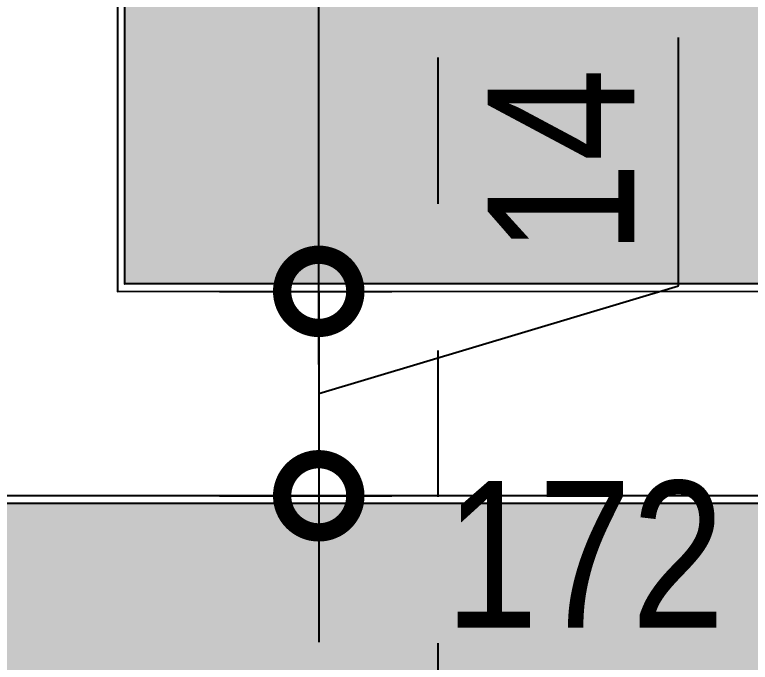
# Model space of a CAD drawing. Header units: metres. Extents: x -23 to 570, y -54 to 184.
# Drawn here: x 17.971 to 18.473, y 0.787 to 1.229 of the extents above; entities that cross this region are included whole.
import ezdxf

# ---------------------------------------------------------------- set-up
doc = ezdxf.new("R2010")
doc.units = ezdxf.units.M
doc.header["$PDMODE"] = 35
doc.linetypes.add('DASHEDX2', pattern=[1.5, 1, -0.5])
for name, color, linetype in [('1', 232, 'DASHEDX2'), ('ARQ-DIM', 2, 'Continuous'), ('PUC$0$ARQ-ALV ACAB', 4, 'Continuous'), ('PUC$0$ARQ-ALV OSSO', 5, 'Continuous')]:
    doc.layers.add(name, color=color, linetype=linetype)
doc.layers.add('PUC$0$ARQ-FORRO', color=9, linetype='Continuous', lineweight=5)
doc.styles.add('Adesa', font='ARIALN.TTF')
doc.dimstyles.new('ADESA 1-0050', dxfattribs={"dimtxt": 0.1, "dimasz": 0.1, "dimexe": 0.05, "dimexo": 0.05, "dimgap": 0.03, "dimtad": 1, "dimdec": 1, "dimlfac": 100, "dimzin": 12, "dimtxsty": 'Adesa', "dimblk": 'DOTSMALL', "dimcen": 1, "dimdle": 0.05, "dimclrd": 1, "dimclre": 1, "dimclrt": 256, "dimazin": 3, "dimtm": 1e-09, "dimtfac": 1, "dimtdec": 1, "dimtmove": 1, "dimatfit": 0, "dimldrblk": 'DOTSMALL', "dimfxl": 0.8, "dimtvp": 2, "dimtolj": 1, "dimtzin": 0, "dimarcsym": 0})

# ---------------------------------------------------------------- blocks, each defined once
blk = doc.blocks.new('_DotSmall')
at = {"color": 0, "linetype": 'ByBlock', "const_width": 0.5}
blk.add_lwpolyline([(-0.0625, 0, 1), (0.0625, 0, 1)], format="xyb", close=True, dxfattribs=at)
blk = doc.blocks.new('*D270')
at = {"layer": 'ARQ-DIM', "color": 1, "lineweight": -2, "transparency": 16777216}
for p, q in [((17.50029, 0.89067), (17.50029, 0.73047)), ((19.2201, 0.89066), (19.2201, 0.73047)), ((19.2701, 0.78047), (17.45029, 0.78047))]:
    blk.add_line(p, q, dxfattribs=at)
at = {"layer": 'Defpoints', "color": 0, "transparency": 16777216}
for p in [(17.50029, 0.94067, 0), (19.2201, 0.94066, 0), (17.50029, 0.78047)]:
    blk.add_point(p, dxfattribs=at)
at = {"layer": 'ARQ-DIM', "color": 1, "lineweight": -2, "transparency": 16777216, "xscale": 0.1, "yscale": 0.1, "zscale": 0.1, "rotation": 180}
blk.add_blockref('_DotSmall', (17.50029, 0.78047), dxfattribs=at)
at = {"layer": 'ARQ-DIM', "color": 1, "lineweight": -2, "transparency": 16777216, "xscale": 0.1, "yscale": 0.1, "zscale": 0.1}
blk.add_blockref('_DotSmall', (19.2201, 0.78047), dxfattribs=at)
at = {"layer": 'ARQ-DIM', "transparency": 16777216, "insert": (18.36019, 0.86068), "char_height": 0.1, "attachment_point": 5, "style": 'Adesa'}
blk.add_mtext('\\A1;172', dxfattribs=at)
blk = doc.blocks.new('*D289')
at = {"layer": 'ARQ-DIM', "color": 1, "lineweight": -2, "transparency": 16777216}
for p, q in [((18.17855, 0.99033), (18.17855, 2.36005)), ((18.11078, 2.31005), (18.22855, 2.31005)), ((18.11078, 1.04033), (18.22855, 1.04033))]:
    blk.add_line(p, q, dxfattribs=at)
at = {"layer": 'Defpoints', "color": 0, "transparency": 16777216}
for p in [(18.06078, 2.31005, 0), (18.17855, 2.31005), (18.06078, 1.04033, 0)]:
    blk.add_point(p, dxfattribs=at)
at = {"layer": 'ARQ-DIM', "color": 1, "lineweight": -2, "transparency": 16777216, "xscale": 0.1, "yscale": 0.1, "zscale": 0.1}
for p, rotation in [((18.17855, 2.31005), 90), ((18.17855, 1.04033), 270)]:
    blk.add_blockref('_DotSmall', p, dxfattribs=dict(at, rotation=rotation))
at = {"layer": 'ARQ-DIM', "transparency": 16777216, "insert": (18.09835, 1.89005), "char_height": 0.1, "attachment_point": 5, "rotation": 90, "style": 'Adesa'}
blk.add_mtext('\\A1;127', dxfattribs=at)
blk = doc.blocks.new('*D290')
at = {"layer": 'ARQ-DIM', "color": 1, "lineweight": -2, "transparency": 16777216}
for p, q in [((18.42416, 1.04418), (18.42416, 1.21366)), ((18.17855, 1.04033), (18.17855, 1.14033)), ((18.11078, 1.04033), (18.22855, 1.04033)), ((18.17855, 0.9705), (18.42416, 1.04418)), ((18.17855, 1.04033), (18.17855, 0.90067)), ((18.17855, 1.04033), (18.17855, 0.90067)), ((18.11078, 0.90067), (18.22855, 0.90067)), ((18.17855, 0.90067), (18.17855, 0.80067))]:
    blk.add_line(p, q, dxfattribs=at)
at = {"layer": 'Defpoints', "color": 0, "transparency": 16777216}
for p in [(18.06078, 1.04033, 0), (18.06078, 0.90067, 0), (18.17855, 0.90067)]:
    blk.add_point(p, dxfattribs=at)
at = {"layer": 'ARQ-DIM', "color": 1, "lineweight": -2, "transparency": 16777216, "xscale": 0.1, "yscale": 0.1, "zscale": 0.1}
for p, rotation in [((18.17855, 1.04033), 270), ((18.17855, 0.90067), 90)]:
    blk.add_blockref('_DotSmall', p, dxfattribs=dict(at, rotation=rotation))
at = {"layer": 'ARQ-DIM', "transparency": 16777216, "insert": (18.34396, 1.12892), "char_height": 0.1, "attachment_point": 5, "rotation": 90, "style": 'Adesa'}
blk.add_mtext('\\A1;14', dxfattribs=at)
blk = doc.blocks.new('PUC$0$pl apto tipo 2 puc')
at = {"layer": 'PUC$0$ARQ-FORRO'}
h = blk.add_hatch(color=256, dxfattribs=at)
h.dxf.hatch_style = 1
h.paths.add_polyline_path([(-19.95382, -1.04441), (-18.05466, -1.04441), (-18.05454, -2.30387), (-19.9537, -2.30387)])
at = {"layer": 'PUC$0$ARQ-ALV ACAB'}
blk.add_lwpolyline([(-17.89498, -1.0538), (-17.02401, -1.05414), (-17.02401, -0.89447), (-17.36412, -0.89447), (-17.36412, -0.8445), (-17.51412, -0.84448), (-17.51412, -0.89448), (-19.23392, -0.89447), (-19.23392, -1.04447), (-18.05498, -1.04414), (-18.0547, -2.30387), (-19.95354, -2.30387), (-19.95382, -1.04447), (-19.90392, -1.04447), (-19.90392, -0.89447), (-20.31382, -0.89447)], dxfattribs=at)
at = {"layer": 'PUC$0$ARQ-ALV OSSO'}
blk.add_lwpolyline([(-20.30886, -2.44884), (-22.46447, -2.44884), (-22.46442, -2.05004), (-22.72442, -2.05004), (-22.72442, -1.91004), (-22.46442, -1.91003), (-22.31442, -1.91003), (-22.31447, -2.30887), (-20.30886, -2.30887), (-20.30882, -0.89947), (-19.90892, -0.89947), (-19.90892, -1.03947), (-19.95882, -1.03947), (-19.95854, -2.30887), (-18.0497, -2.30887), (-18.04998, -1.03914), (-19.22892, -1.03947), (-19.22892, -0.89947), (-17.50912, -0.89948), (-17.50912, -0.84948), (-17.36912, -0.8495), (-17.36912, -0.89947), (-17.02907, -0.89947), (-17.02901, -1.03914)], dxfattribs=at)
at = {"layer": 'PUC$0$ARQ-FORRO'}
blk.add_lwpolyline([(-19.95382, -1.04441), (-18.05466, -1.04441), (-18.05454, -2.30387), (-19.9537, -2.30387)], close=True, dxfattribs=at)
blk = doc.blocks.new('PUC$0$pl forro 4')
at = {"layer": 'PUC$0$ARQ-FORRO'}
h = blk.add_hatch(color=256, dxfattribs=at)
h.dxf.hatch_style = 1
h.paths.add_polyline_path([(2.5503, 0), (4.99, 0), (4.99, 1.39), (8.4506, 1.39), (8.4506, 3.01042), (8.6006, 3.01042), (8.6006, 2.08933), (10.32999, 2.08933), (10.32999, 4.76045), (7.3456, 4.76045), (7.3456, 5.15928), (5.35, 5.15929), (5.35, 3.74989), (2.55031, 3.74989)])
at = {"layer": 'PUC$0$ARQ-FORRO', "elevation": 0}
blk.add_lwpolyline([(2.5503, 0), (4.99, 0), (4.99, 1.39), (8.4506, 1.39), (8.4506, 3.01042), (8.6006, 3.01042), (8.6006, 2.08933), (10.32999, 2.08933), (10.32999, 4.76045), (7.3456, 4.76045), (7.3456, 5.15928), (5.35, 5.15929), (5.35, 3.74989), (2.55031, 3.74989)], close=True, dxfattribs=at)
blk = doc.blocks.new('PUC')
at = {"layer": 'PUC$0$ARQ-ALV OSSO', "rotation": 180}
blk.add_blockref('PUC$0$pl apto tipo 2 puc', (-0.00883, 0.00119, 0), dxfattribs=at)
at = {"layer": 'PUC$0$ARQ-FORRO'}
blk.add_blockref('PUC$0$pl forro 4', (14.95499, -2.85423), dxfattribs=at)
blk = doc.blocks.new('est-lo-07-6sb-r00')
at = {"layer": '1'}
blk.add_line((1826.014771, -229.999844), (1826.014771, 165.003526), dxfattribs=at)

msp = doc.modelspace()

# ---------------------------------------------------------------- block references
msp.add_blockref('PUC', (0, 0))
at = {"linetype": 'Continuous', "xscale": 0.01, "yscale": 0.01, "zscale": 0.01}
msp.add_blockref('est-lo-07-6sb-r00', (0, 0), dxfattribs=at)

# ---------------------------------------------------------------- dimensions: what is measured, and where the dimension line sits
at = {"layer": 'ARQ-DIM'}
dim = msp.add_linear_dim(base=(18.17855, 2.31005), p1=(18.06078, 1.04033, 0), p2=(18.06078, 2.31005, 0), angle=270, dimstyle='ADESA 1-0050', dxfattribs=at)
dim.commit()
dim.dimension.update_dxf_attribs({"geometry": '*D289', "text_midpoint": (18.17855, 1.89005), "dimtype": 160})
dim = msp.add_linear_dim(base=(18.17855, 0.90067), p1=(18.06078, 1.04033, 0), p2=(18.06078, 0.90067, 0), angle=270, dimstyle='ADESA 1-0050', dxfattribs=at)
dim.commit()
dim.dimension.update_dxf_attribs({"geometry": '*D290', "text_midpoint": (18.34396, 1.07418)})
dim = msp.add_linear_dim(base=(17.50029, 0.78047), p1=(19.2201, 0.94066, 0), p2=(17.50029, 0.94067, 0), angle=180, dimstyle='ADESA 1-0050', override={"dimdec": 0}, dxfattribs=at)
dim.commit()
dim.dimension.update_dxf_attribs({"geometry": '*D270', "text_midpoint": (18.36019, 0.86068)})

doc.saveas('drawing.dxf')
